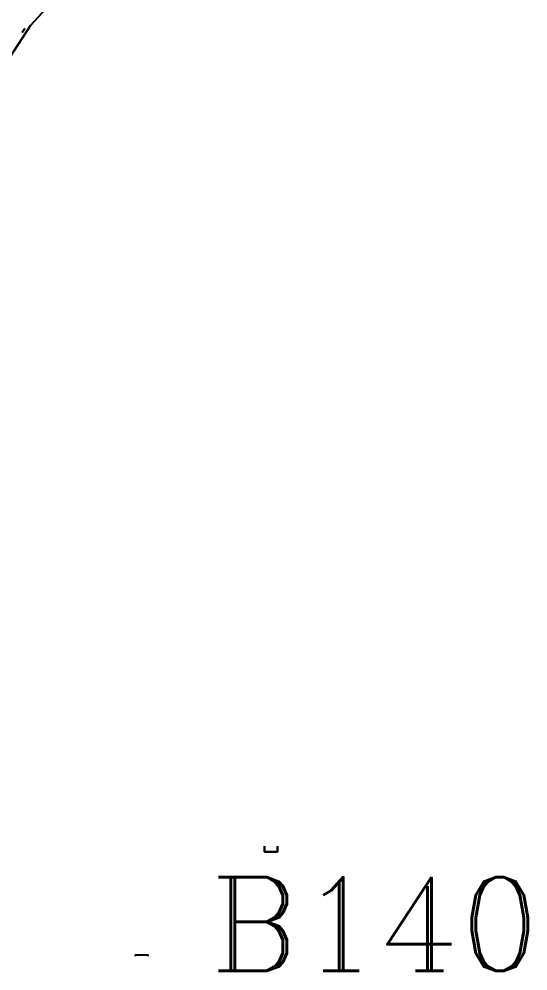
# Model space of a CAD drawing. Extents: x -57244 to 324435, y 15553 to 159369.
# Drawn here: x 60448 to 63163, y 43251 to 48328 of the extents above; entities that cross this region are included whole.
import ezdxf

# ---------------------------------------------------------------- set-up
doc = ezdxf.new("R2010")
doc.units = 0
doc.header["$LTSCALE"] = 2000
doc.header["$MEASUREMENT"] = 0
doc.layers.add('BASE', color=253, linetype='CONTINUOUS')
doc.styles.add('ROMANC', font='ROMANC', dxfattribs={"height": 0.2})

msp = doc.modelspace()

# ---------------------------------------------------------------- linework, layer by layer
at = {"layer": 'BASE', "linetype": 'Continuous'}
for p, q in [((60478.3, 48276.9), (60464.9, 48256.5)), ((60464.9, 48256.5), (60478.3, 48276.9)), ((60478.3, 48276.9), (60464.9, 48256.5)), ((60478.3, 48276.9), (60464.9, 48256.5)), ((60464.9, 48256.5), (60478.3, 48276.9)), ((60478.3, 48276.9), (60464.9, 48256.5)), ((60478.3, 48276.9), (60464.9, 48256.5)), ((60464.9, 48256.5), (60478.3, 48276.9)), ((60478.3, 48276.9), (60464.9, 48256.5)), ((60464.9, 48256.5), (60478.3, 48276.9)), ((60478.3, 48276.9), (60464.9, 48256.5)), ((60464.9, 48256.5), (60478.3, 48276.9)), ((60478.3, 48276.9), (60464.9, 48256.5)), ((60464.9, 48256.5), (60478.3, 48276.9)), ((60478.3, 48276.9), (60464.9, 48256.5)), ((60464.9, 48256.5), (60478.3, 48276.9))]:
    msp.add_line(p, q, dxfattribs=at)
for points in [[(60885, 48701.8), (60509.4, 48293.8), (60071.7, 47623.8)], [(61757.4, 43917.7), (61757.4, 43886.4), (61827.4, 43886.4), (61827.4, 43917.7)], [(61827.4, 43917.7), (61827.4, 43886.4), (61757.4, 43886.4), (61757.4, 43917.7)], [(61137.4, 43330.2), (61137.4, 43335.4), (61067.4, 43335.4), (61067.4, 43330.2)]]:
    msp.add_lwpolyline(points, dxfattribs=at)
msp.add_lwpolyline([(60509.4, 48293.8), (60885, 48701.8), (60509.4, 48293.8), (60071.7, 47623.8)], close=True, dxfattribs=at)

# ---------------------------------------------------------------- texts
at = {"layer": 'BASE', "linetype": 'Continuous', "style": 'ROMANC'}
msp.add_text('B140', height=500, dxfattribs=at).set_placement((61469.9, 43251.3))

# ---------------------------------------------------------------- meshes
at = {"layer": 'BASE', "linetype": 'Continuous'}
mesh = msp.add_polyface(dxfattribs=at)
corners = [(59109.6, 45434.4), (59374.7, 46481.5), (59374.7, 46481.5), (59374.7, 46481.5), (59808.6, 47470.6), (59808.6, 47470.6), (60399.4, 48374.9), (60399.4, 48374.9), (61131, 49169.6), (61131, 49169.6), (61983.3, 49833), (61983.3, 49833), (62933.3, 50347.1)]
mesh.append_faces([[corners[k] for k in face] for face in [(0, 0, 3, 2), (1, 2, 5, 4), (4, 5, 7, 6), (6, 7, 9, 8), (8, 9, 11, 10), (10, 11, 12, 12)]], dxfattribs={"vtx0": -1, "vtx2": -1})
mesh = msp.add_polyface(dxfattribs=at)
corners = [(59109.6, 45434.4), (59374.7, 46481.5), (59374.7, 46481.5), (59374.7, 46481.5), (59808.6, 47470.6), (59808.6, 47470.6), (60399.4, 48374.9), (60399.4, 48374.9), (61131, 49169.6), (61131, 49169.6), (61983.3, 49833), (61983.3, 49833), (62933.3, 50347.1)]
mesh.append_faces([[corners[k] for k in face] for face in [(0, 0, 3, 2), (1, 2, 5, 4), (4, 5, 7, 6), (6, 7, 9, 8), (8, 9, 11, 10), (10, 11, 12, 12)]], dxfattribs={"vtx0": -1, "vtx2": -1})
mesh = msp.add_polyface(dxfattribs=at)
corners = [(59109.6, 45434.4), (59374.7, 46481.5), (59374.7, 46481.5), (59374.7, 46481.5), (59808.6, 47470.6), (59808.6, 47470.6), (60399.4, 48374.9), (60399.4, 48374.9), (61131, 49169.6), (61131, 49169.6), (61983.3, 49833), (61983.3, 49833), (62933.3, 50347.1)]
mesh.append_faces([[corners[k] for k in face] for face in [(0, 0, 3, 2), (1, 2, 5, 4), (4, 5, 7, 6), (6, 7, 9, 8), (8, 9, 11, 10), (10, 11, 12, 12)]], dxfattribs={"vtx0": -1, "vtx2": -1})
mesh = msp.add_polyface(dxfattribs=at)
corners = [(59109.6, 45434.4), (59374.7, 46481.5), (59374.7, 46481.5), (59374.7, 46481.5), (59808.6, 47470.6), (59808.6, 47470.6), (60399.4, 48374.9), (60399.4, 48374.9), (61131, 49169.6), (61131, 49169.6), (61983.3, 49833), (61983.3, 49833), (62933.3, 50347.1)]
mesh.append_faces([[corners[k] for k in face] for face in [(0, 0, 3, 2), (1, 2, 5, 4), (4, 5, 7, 6), (6, 7, 9, 8), (8, 9, 11, 10), (10, 11, 12, 12)]], dxfattribs={"vtx0": -1, "vtx2": -1})
mesh = msp.add_polyface(dxfattribs=at)
corners = [(59109.6, 45434.4), (59374.7, 46481.5), (59374.7, 46481.5), (59374.7, 46481.5), (59808.6, 47470.6), (59808.6, 47470.6), (60399.4, 48374.9), (60399.4, 48374.9), (61131, 49169.6), (61131, 49169.6), (61983.3, 49833), (61983.3, 49833), (62933.3, 50347.1)]
mesh.append_faces([[corners[k] for k in face] for face in [(0, 0, 3, 2), (1, 2, 5, 4), (4, 5, 7, 6), (6, 7, 9, 8), (8, 9, 11, 10), (10, 11, 12, 12)]], dxfattribs={"vtx0": -1, "vtx2": -1})
mesh = msp.add_polyface(dxfattribs=at)
corners = [(59109.6, 45434.4), (59374.7, 46481.5), (59374.7, 46481.5), (59374.7, 46481.5), (59808.6, 47470.6), (59808.6, 47470.6), (60399.4, 48374.9), (60399.4, 48374.9), (61131, 49169.6), (61131, 49169.6), (61983.3, 49833), (61983.3, 49833), (62933.3, 50347.1)]
mesh.append_faces([[corners[k] for k in face] for face in [(0, 0, 3, 2), (1, 2, 5, 4), (4, 5, 7, 6), (6, 7, 9, 8), (8, 9, 11, 10), (10, 11, 12, 12)]], dxfattribs={"vtx0": -1, "vtx2": -1})

doc.saveas('drawing.dxf')
